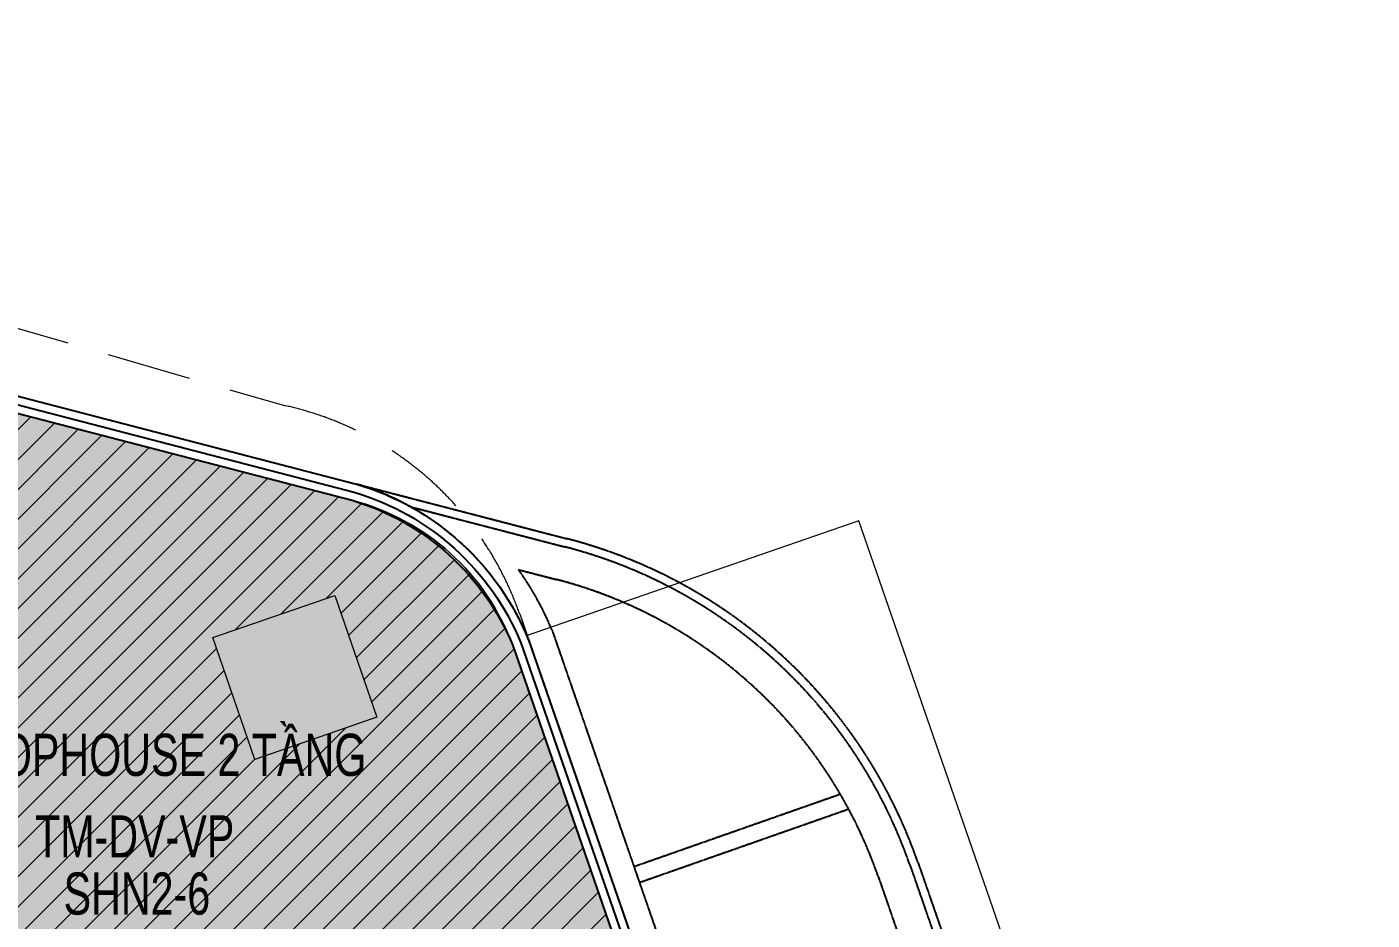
# Model space of a CAD drawing. Header units: millimetres. Extents: x -11451263 to 11578383104, y -507 to 1450429.
# Drawn here: x 11754760 to 11770715, y 1060209 to 1070810 of the extents above; entities that cross this region are included whole.
import ezdxf

# ---------------------------------------------------------------- set-up
doc = ezdxf.new("R2010")
doc.units = ezdxf.units.MM
doc.header["$MEASUREMENT"] = 0
doc.linetypes.add('DASH', pattern=[0.35, 0.25, -0.1])
doc.linetypes.add('DASHED2', pattern=[0.375, 0.25, -0.125])
doc.layers.get('0').update_dxf_attribs({"linetype": 'CONTINUOUS', "lineweight": 13})
doc.layers.add('A-GLAZ', color=135, linetype='CONTINUOUS')
doc.layers.add('canopy', color=2, linetype='DASH')
for name, color, linetype, lineweight in [('D-building block', 8, 'CONTINUOUS', 13), ('DO DIEN TICH THONG THUY', 141, 'CONTINUOUS', 13), ('KT-Chu viet', 255, 'CONTINUOUS', 20), ('KT-Chu viet 2', 6, 'CONTINUOUS', 20), ('KT-Net cua', 87, 'CONTINUOUS', 9), ('KT-Net manh', 251, 'CONTINUOUS', 13), ('KT-Net to mau', 159, 'CONTINUOUS', 18)]:
    doc.layers.add(name, color=color, linetype=linetype, lineweight=lineweight)
doc.styles.add('Xref_ST_MBDV Cot vach 30.7.2022$0$Arial', font='arial.ttf', dxfattribs={"width": 0.7})

# ---------------------------------------------------------------- blocks, each defined once
blk = doc.blocks.new('hatch L2')
at = {"true_color": 0xf28888}
h = blk.add_hatch(color=11, dxfattribs=at)
h.dxf.hatch_style = 1
edge = h.paths.add_edge_path()
edge.add_line((11718961.90307797, 1048892.267790539), (11722223.01696642, 1050018.161258316))
edge.add_line((11722223.01696642, 1050018.161258316), (11724735.85981154, 1042734.741452368))
edge.add_line((11724735.85981154, 1042734.741452368), (11713061.68295531, 1038707.049438533))
edge.add_arc((11711929.76863103, 1043725.521386196), 5144.539894586704, 245.40120815329692, 282.7103521938456, ccw=False)
edge.add_line((11709788.29412146, 1039047.874792892), (11708921.26105342, 1039395.109883303))
edge.add_arc((11710281.67019731, 1042213.64517728), 3129.673184564284, 208.1072992458408, 244.2350094675844, ccw=False)
edge.add_line((11707521.0892177, 1040739.180224429), (11703046.04292691, 1048249.142790319))
edge.add_arc((13844815.96854213, 2324489.800085721), 2493184.435536931, 210.6370073954059, 210.789923648367, ccw=False)
edge.add_arc((11702825.31830279, 1054695.709260169), 3259.640613539076, 105.52673416934661, 192.8668219587496, ccw=False)
edge.add_line((11701952.75170367, 1057836.391424847), (11731370.18024093, 1067978.348709505))
edge.add_arc((11743750.05598092, 1032069.687327916), 37982.80249738275, 104.3521100977159, 109.0221531273263, ccw=False)
edge.add_arc((11739646.73581558, 1048106.700321995), 21429.16174522416, 81.54525537033311, 104.35211009771331, ccw=False)
edge.add_line((11742797.42658944, 1069302.976427729), (11758616.51138602, 1065191.577146662))
edge.add_arc((11757917.81490069, 1062503.261516631), 2777.628071807193, 20.290440454837096, 75.43108577023162, ccw=False)
edge.add_line((11760523.08227951, 1063466.485057723), (11762601.05637578, 1057460.138777411))
edge.add_line((11762601.05637578, 1057460.138777411), (11752230.69784672, 1053879.791894208))
edge.add_line((11752230.69784672, 1053879.791894208), (11749313.16517484, 1062330.330538424))
edge.add_line((11749313.16517484, 1062330.330538424), (11743545.40372243, 1060344.656978133))
edge.add_line((11743545.40372243, 1060344.656978133), (11735321.72078817, 1057505.445829958))
edge.add_line((11735321.72078817, 1057505.445829958), (11737367.69036857, 1051579.361342122))
edge.add_line((11737367.69036857, 1051579.361342122), (11738990.54112608, 1052136.132679462))
edge.add_line((11738990.54112608, 1052136.132679462), (11739826.42568836, 1052424.720260471))
edge.add_line((11739826.42568836, 1052424.720260471), (11740358.3702021, 1050883.961510714))
edge.add_line((11740358.3702021, 1050883.961510714), (11729747.93374013, 1047220.728964381))
edge.add_line((11729747.93374013, 1047220.728964381), (11729323.68402044, 1048449.554508391))
edge.add_line((11729323.68402044, 1048449.554508391), (11729134.63393911, 1048384.285321563))
edge.add_line((11729134.63393911, 1048384.285321563), (11728025.35405633, 1051598.23898513))
edge.add_line((11728025.35405633, 1051598.23898513), (11729064.83320975, 1051957.117233608))
edge.add_line((11729064.83320975, 1051957.117233608), (11728020.52622052, 1054981.918534941))
edge.add_line((11728020.52622052, 1054981.918534941), (11721309.24834721, 1052664.862407437))
edge.add_line((11721309.24834721, 1052664.862407437), (11721374.51754143, 1052475.812304683))
edge.add_line((11721374.51754143, 1052475.812304683), (11718113.40365298, 1051349.918836906))
edge.add_line((11718113.40365298, 1051349.918836906), (11718961.90307797, 1048892.267790539))
at = {"elevation": 2.670347472914988e-08}
blk.add_lwpolyline([(11701952.75170367, 1057836.391424847), (11731370.18024093, 1067978.348709505, -0.02037972752601731), (11734334.870418, 1068867.072647678, -0.099843476930148), (11742797.42658944, 1069302.976427729), (11758616.51138602, 1065191.577146662, -0.2453489675317921), (11760523.08227951, 1063466.485057723), (11762601.05637578, 1057460.138777411), (11752230.69784672, 1053879.791894208), (11749313.16517484, 1062330.330538424), (11743545.40372243, 1060344.656978133), (11735321.72078817, 1057505.445829958), (11737367.69036857, 1051579.361342122), (11738990.54112608, 1052136.132679462), (11739826.42568836, 1052424.720260471), (11740358.3702021, 1050883.961510714), (11729747.93374013, 1047220.728964381), (11729323.68402044, 1048449.554508391), (11729134.63393911, 1048384.285321563), (11728025.35405633, 1051598.23898513), (11729064.83320975, 1051957.117233608), (11728020.52622052, 1054981.918534941), (11721309.24834721, 1052664.862407437)], format="xyb", dxfattribs=at)
blk = doc.blocks.new('khgklh')
at = {"layer": 'canopy', "ltscale": 5}
for p, q in [((22334.32435317896, -34958.03837681469, -0.002397642729168218), (24782.03463972732, -34097.9492529342, -0.002397642729168218)), ((22399.71499500982, -35147.04895559791, -0.002397642729168218), (24881.30788382702, -34275.05398736103, -0.002397642729168218))]:
    blk.add_line(p, q, dxfattribs=at)
at = {"layer": 'canopy', "ltscale": 5, "elevation": -0.000390093371837867}
for points in [[(19045.48237139918, -30418.85341841867, -0.2272385897093034), (21085.51649207622, -32265.95292707533), (26450.37127753347, -47772.97778105375, 0.2908633368540378), (30314.69158861227, -50443.77889962576), (50708.34043556824, -50442.84397452872)], [(19045.48238175176, -30418.85342110833), (21544.06401500478, -31068.23781049484, -0.2509385027004379), (25705.04936557636, -34913.61621165276), (29294.21744739637, -45288.04774350068)], [(19687.0151718054, -30688.91081477283), (21518.90958587825, -31165.02238930436, -0.2509385027004136), (25610.545180602, -34946.31115044234), (29199.71326243505, -45320.74268232426)], [(20965.13765138388, -31434.38537503872, -0.05972579019755635), (21366.39038236067, -32160.24109380646), (26730.54548132606, -47665.24351544806, 0.2898295105465972), (30320.5859976355, -50143.77862908773), (50208.39540595375, -50142.86689366063)], [(20965.13765138388, -31434.38537503872), (21418.29186937027, -31552.16070454149, -0.2509385027004823), (25232.52844070829, -35077.09090560069), (28821.69652258791, -45451.52243761858)]]:
    blk.add_lwpolyline(points, format="xyb", dxfattribs=at)

msp = doc.modelspace()

# ---------------------------------------------------------------- hatches: boundary and pattern name
at = {"layer": 'DO DIEN TICH THONG THUY'}
h = msp.add_hatch(dxfattribs=at)
h.set_pattern_fill('ANSI31', color=256, scale=2000)
h.set_pattern_definition([(45, (0, 0), (-176.7766952966369, 176.7766952966369), [])])
edge = h.paths.add_edge_path()
edge.add_line((11751349.82823556, 1067080.196890772), (11751224.82521252, 1066684.673594073))
edge.add_line((11751224.82521252, 1066684.673594073), (11751843.20337555, 1066513.771208693))
edge.add_line((11751843.20337555, 1066513.771208693), (11751435.63328505, 1065039.055432738))
edge.add_line((11751435.63328505, 1065039.055432738), (11750760.57835643, 1065225.62168646))
edge.add_line((11750760.57835643, 1065225.62168646), (11750609.36112587, 1064750.37067331))
edge.add_line((11750609.36112587, 1064750.37067331), (11754065.21303263, 1054740.607790798))
edge.add_line((11754065.21303263, 1054740.607790798), (11762530.75783552, 1057663.331758933))
edge.add_line((11762530.75783552, 1057663.331758933), (11760523.08227951, 1063466.485057724))
edge.add_arc((11757917.81490069, 1062503.261516633), 2777.628071806153, 20.29044045483242, 75.43108577026398)
edge.add_line((11758616.51138602, 1065191.577146663), (11751349.82823556, 1067080.196890772))
h.paths.add_polyline_path([(11758857.75674526, 1058080.150275036), (11760303.98986736, 1058579.459554243), (11760803.29914659, 1057133.226432071), (11759357.06602442, 1056633.917152838)], flags=16)
h.paths.add_polyline_path([(11756964.95032725, 1063562.602633604), (11758411.18344942, 1064061.911912835), (11758910.49272866, 1062615.678790662), (11757464.25960649, 1062116.36951143)], flags=16)

# ---------------------------------------------------------------- linework, layer by layer
at = {"layer": 'A-GLAZ'}
msp.add_lwpolyline([(11731302.80598927, 1068166.673068467, -0.1205795836710196), (11742835.17164257, 1069499.810933504), (11758670.22767764, 1065384.260708227, -0.2272385897093211), (11760710.26179831, 1063537.161199571), (11766075.11658377, 1048030.136345592, 0.2908633368540378), (11769939.43689485, 1045359.33522702), (11799586.3765562, 1045359.33522702, -0.2655275921417467), (11802425.52188758, 1043237.232588232), (11805790.03269213, 1027630.930166908, -0.4513714951595503), (11800789.07440512, 1021759.335539658), (11755651.69290156, 1021759.335539658, -0.3267809868965265), (11750786.87643899, 1025328.083512682), (11746281.13981847, 1038348.614733324, 0.427810969143063), (11730771.57190047, 1044605.545820344), (11713116.4650179, 1038514.381203768, -0.1330764012900887), (11710305.79093826, 1038631.758036288), (11709133.60416937, 1039088.158349363, -0.183720991931343), (11707346.91922329, 1040640.762398276), (11702876.42401491, 1048143.087398809, -0.02215701127767281), (11699458.725024, 1053898.738219561, -0.4024491153328594), (11701893.24830856, 1058027.429341549), (11731302.80598927, 1068166.673068467)], format="xyb", dxfattribs=at)
for points in [[(11731336.49199059, 1068072.5105013, -0.1205241289836101), (11742816.29263109, 1069401.395366053), (11758643.38334978, 1065287.915336143, -0.2268593763515339), (11760616.66461898, 1063501.844575835), (11765981.69958537, 1047994.298911821, 0.2911846127893478), (11769937.51505508, 1045259.33522702), (11799580.1857315, 1045259.33522702, -0.264299338737125), (11802329.87084135, 1043206.40302859), (11805691.53872923, 1027613.287492324, -0.4511126140275254), (11800788.20431008, 1021859.335539658), (11755651.75458261, 1021859.335539658, -0.3268516886257801), (11750881.82097278, 1025359.505946666), (11746374.8958469, 1038383.471671473, 0.4277510049414529), (11730734.57650797, 1044698.566350019), (11713089.04917012, 1038610.706759248, -0.1326579387981812), (11710339.03140293, 1038726.128206686), (11709168.98182748, 1039181.696386368, -0.1839777985397028), (11707433.99507991, 1040689.986650962), (11702961.233834, 1048196.114485227, -0.02212061111597555), (11699553.07934175, 1053934.370174207, -0.4015848978584518), (11701923.02117441, 1057931.917681183)], [(11731370.18024094, 1067978.348709511, -0.1204683313511968), (11742797.42658944, 1069302.976427729), (11758616.51138602, 1065191.577146662, -0.226461319784536), (11760523.08227951, 1063466.485057723), (11765888.27050386, 1047958.496404087, 0.2914953560427168), (11769935.61455941, 1045159.33522702), (11799573.90475634, 1045159.33522702, -0.2630175069101259), (11802234.25061087, 1043175.430529898), (11805593.03738328, 1027595.679064092, -0.4508459645649955), (11800787.32554252, 1021959.335539658), (11755651.81688253, 1021959.335539658, -0.3269245432215398), (11750976.76995074, 1025390.915538053), (11746468.65506718, 1038418.319385912, 0.4276918106004188), (11730697.59989931, 1044791.593360281), (11713061.68295531, 1038707.049438532, -0.1322274508540182), (11710372.24288029, 1038820.509663522), (11709204.34536262, 1039275.239922261, -0.1842468440164599), (11707521.08921769, 1040739.18022445), (11703046.0429269, 1048249.142790327, -0.02208347310672502), (11699647.52626974, 1053969.834132737, -0.4006806727863309), (11701952.75170367, 1057836.391424847)]]:
    msp.add_lwpolyline(points, format="xyb", close=True, dxfattribs=at)
at = {"layer": 'D-building block', "linetype": 'DASHED2', "ltscale": 4000}
msp.add_lwpolyline([(11730934.5741268, 1069203.258106968, -0.1140331020743413), (11742754.89916761, 1070668.003413362), (11757813.69329433, 1066316.860355633, -0.2604672854682765), (11760604.68922853, 1063842.304591339), (11766075.11658377, 1048030.136345592, 0.2908633368540378), (11769939.43689485, 1045359.33522702), (11799586.3765562, 1045359.33522702, -0.2655275921417467), (11802425.52188758, 1043237.232588232), (11805790.03269213, 1027630.930166908, -0.4513714951595503), (11800789.07440512, 1021759.335539658), (11755651.69290156, 1021759.335539658, -0.3267809868965265), (11750786.87643899, 1025328.083512682), (11746281.13981847, 1038348.614733324, 0.3277017669590758), (11730771.57190047, 1044605.545820344), (11713116.4650179, 1038514.381203768, -0.1330764012900887), (11710305.79093826, 1038631.758036288), (11709133.60416937, 1039088.158349363, -0.183720991931343), (11707346.91922329, 1040640.762398276), (11702876.42401491, 1048143.087398809, -0.02215701127767281), (11699458.725024, 1053898.738219561, -0.4620918624571376), (11701535.23356683, 1059064.40742159), (11730934.5741268, 1069203.258106968)], format="xyb", dxfattribs=at)
at = {"layer": 'DO DIEN TICH THONG THUY'}
msp.add_lwpolyline([(11751349.82823556, 1067080.196890772), (11751224.82521252, 1066684.673594073), (11751843.20337555, 1066513.771208693), (11751435.63328505, 1065039.055432738), (11750760.57835643, 1065225.62168646), (11750609.36112587, 1064750.37067331), (11754065.21303263, 1054740.607790798), (11762530.75783552, 1057663.331758933), (11760523.08227951, 1063466.485057724, 0.2453489675318613), (11758616.51138602, 1065191.577146663)], format="xyb", close=True, dxfattribs=at)
msp.add_lwpolyline([(11756964.95032725, 1063562.602633604), (11758411.18344942, 1064061.911912835), (11758910.49272866, 1062615.678790662), (11757464.25960649, 1062116.36951143)], close=True, dxfattribs=at)
at = {"layer": 'KT-Net cua', "elevation": -0.0003141446399531436}
msp.add_lwpolyline([(11731302.80597232, 1068166.673075089, -0.1205795836710196), (11742835.17162561, 1069499.810940127), (11758670.22766068, 1065384.26071485, -0.2272385897093211), (11760710.26178136, 1063537.161206193), (11766075.11656682, 1048030.136352214, 0.2908633368540378), (11769939.4368779, 1045359.335233642), (11799586.37653925, 1045359.335233642, -0.2655275921417467), (11802425.52187062, 1043237.232594854), (11805790.03267517, 1027630.930173531, -0.4513714951595503), (11800789.07438816, 1021759.33554628), (11755651.69288461, 1021759.33554628, -0.3267809868965265), (11750786.87642204, 1025328.083519304), (11746281.13980152, 1038348.614739946, 0.427810969143063), (11730771.57188352, 1044605.545826966), (11713116.46500094, 1038514.38121039, -0.1330764012900887), (11710305.7909213, 1038631.758042911), (11709133.60415242, 1039088.158355986, -0.183720991931343), (11707346.91920634, 1040640.762404898), (11702876.42399795, 1048143.087405432, -0.02215701127767281), (11699458.72500704, 1053898.738226183, -0.4024491153328594), (11701893.2482916, 1058027.429348171), (11731302.80597232, 1068166.673075089)], format="xyb", dxfattribs=at)
at = {"layer": 'KT-Net manh', "elevation": -1.466690630920521e-09}
msp.add_lwpolyline([(11765058.53546183, 1050968.547421846), (11768979.21089706, 1052367.283033489), (11764627.2498657, 1064946.555087609), (11760693.2451164, 1063586.335449032)], dxfattribs=at)

# ---------------------------------------------------------------- block references
at = {"layer": 'KT-Net to mau'}
msp.add_blockref('hatch L2', (-0.0001904554665088654, -0.0002009845338761806, -1.626592292229899e-08), dxfattribs=at)

# ---------------------------------------------------------------- texts
at = {"layer": 'KT-Chu viet', "color": 124, "char_height": 500, "width": 5339.45268739584, "attachment_point": 2, "style": 'Xref_ST_MBDV Cot vach 30.7.2022$0$Arial'}
for s, insert in [('TM-DV-VP', (11756038.3881661, 1061452.634401052)), ('SHN2-6', (11756064.7473998, 1060774.41593298))]:
    msp.add_mtext(s, dxfattribs=dict(at, insert=insert))
at = {"layer": 'KT-Chu viet 2', "insert": (11756273.08101732, 1062420.546374522), "char_height": 500, "width": 5339.45268739584, "attachment_point": 2, "style": 'Xref_ST_MBDV Cot vach 30.7.2022$0$Arial'}
msp.add_mtext('SHOPHOUSE 2 TẦNG', dxfattribs=at)

# ---------------------------------------------------------------- next in the draw order: block references
at = {"layer": 'canopy'}
msp.add_blockref('khgklh', (11739624.74618013, 1095803.11802323, 4.461234837821253e-05), dxfattribs=at)

doc.saveas('drawing.dxf')
